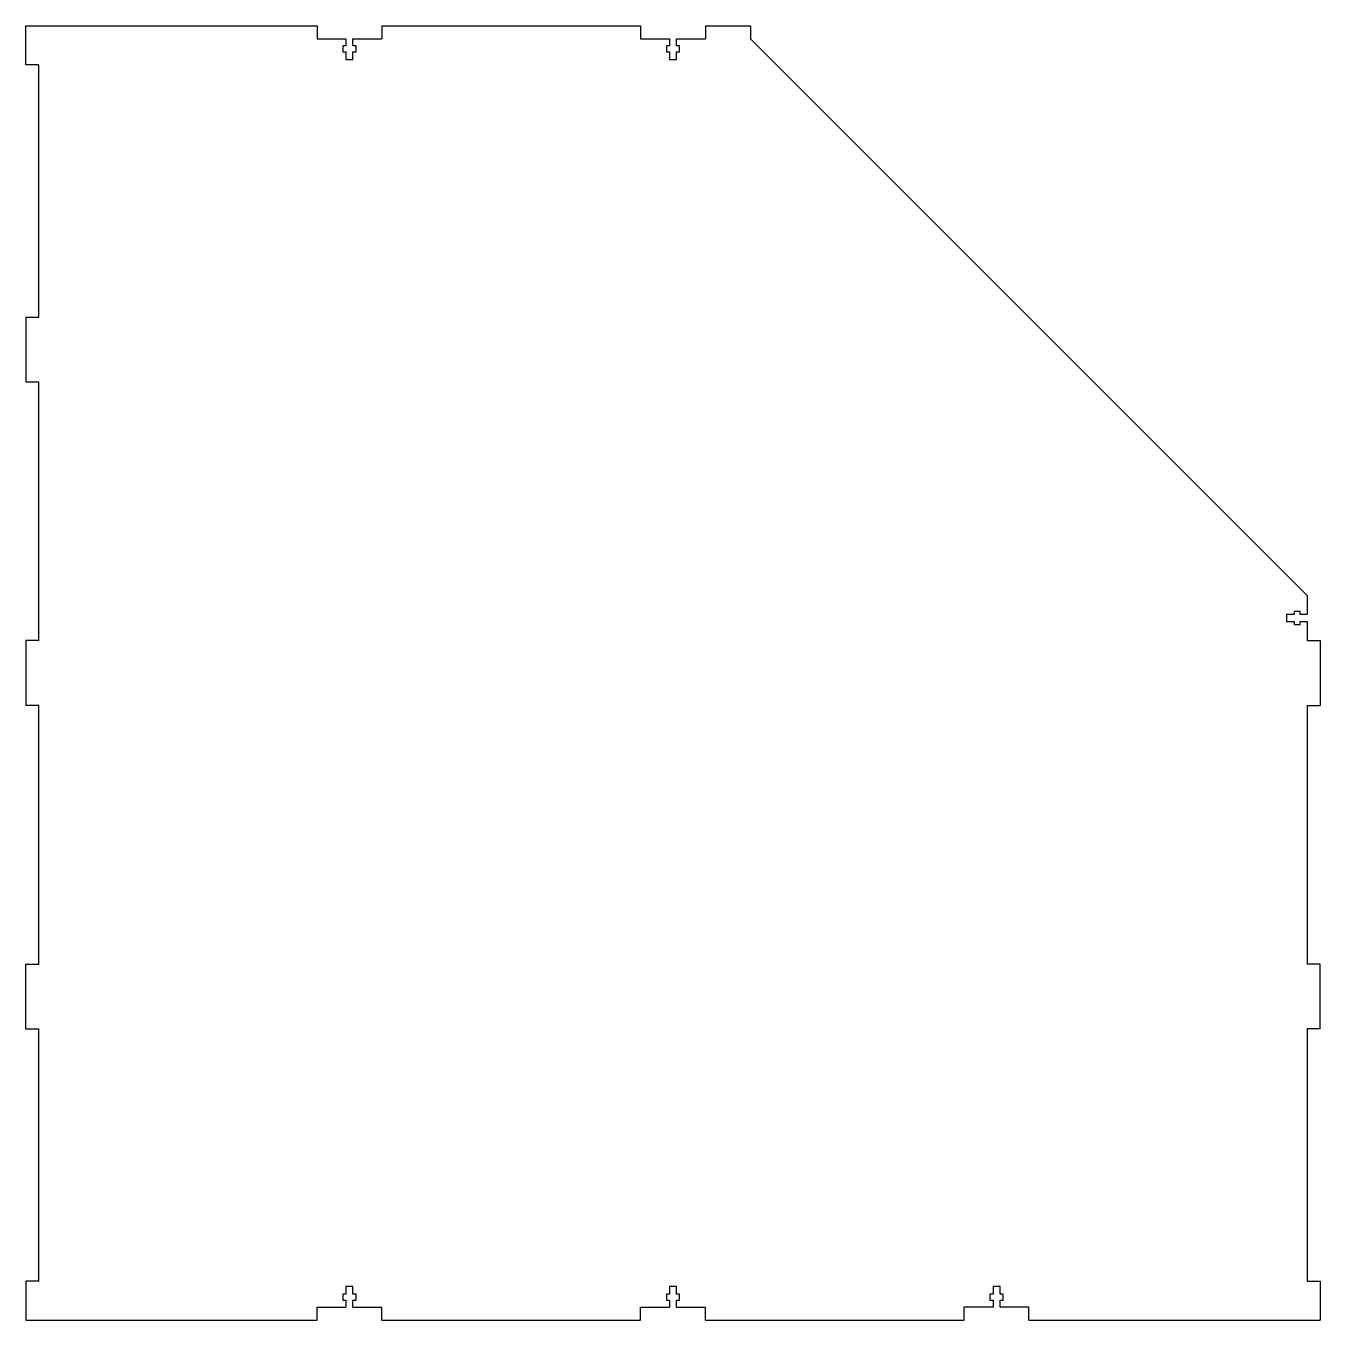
# Model space of a CAD drawing. Header units: millimetres. Extents: x -250 to 250, y -250 to 250.
import ezdxf

# ---------------------------------------------------------------- set-up
doc = ezdxf.new("R2010")
doc.units = ezdxf.units.MM

msp = doc.modelspace()

# ---------------------------------------------------------------- linework, layer by layer
at = {"color": 7, "linetype": 'Continuous', "lineweight": 25}
for p, q in [((-250, 235), (-250, 250)), ((-250, 250), (-137.5, 250)), ((-137.5, 250), (-137.5, 245)), ((-112.5, 250), (-112.5, 245)), ((-112.5, 250), (-12.5, 250)), ((-12.5, 250), (-12.5, 245)), ((12.5, 250), (12.5, 245)), ((12.5, 250), (30, 250)), ((30, 250), (30, 245)), ((-137.5, 245), (-126.35, 245)), ((-126.35, 245), (-126.35, 242.25)), ((-123.65, 242.25), (-123.65, 245)), ((-123.65, 245), (-112.5, 245)), ((-12.5, 245), (-1.35, 245)), ((-1.35, 245), (-1.35, 242.25)), ((1.35, 242.25), (1.35, 245)), ((1.35, 245), (12.5, 245)), ((30, 245), (245, 30)), ((-126.35, 242.25), (-127.55, 242.25)), ((-127.55, 242.25), (-127.55, 240)), ((-127.55, 240), (-126.35, 240)), ((-126.35, 240), (-126.35, 237)), ((-122.45, 242.25), (-123.65, 242.25)), ((-123.65, 237), (-123.65, 240)), ((-123.65, 240), (-122.45, 240)), ((-122.45, 240), (-122.45, 242.25)), ((-1.35, 242.25), (-2.55, 242.25)), ((-2.55, 242.25), (-2.55, 240)), ((-2.55, 240), (-1.35, 240)), ((-1.35, 240), (-1.35, 237)), ((2.55, 242.25), (1.35, 242.25)), ((1.35, 237), (1.35, 240)), ((1.35, 240), (2.55, 240)), ((2.55, 240), (2.55, 242.25)), ((-245, 235), (-250, 235)), ((-245, 137.5), (-245, 235)), ((-126.35, 237), (-123.65, 237)), ((-1.35, 237), (1.35, 237)), ((-250, 137.5), (-250, 112.5)), ((-250, 137.5), (-245, 137.5)), ((-250, 112.5), (-245, 112.5)), ((-245, 12.5), (-245, 112.5)), ((245, 30), (245, 22.6)), ((240, 22.6), (237, 22.6)), ((237, 22.6), (237, 19.9)), ((242.25, 23.8), (240, 23.8)), ((240, 23.8), (240, 22.6)), ((242.25, 22.6), (242.25, 23.8)), ((245, 22.6), (242.25, 22.6)), ((237, 19.9), (240, 19.9)), ((240, 19.9), (240, 18.7)), ((240, 18.7), (242.25, 18.7)), ((242.25, 18.7), (242.25, 19.9)), ((242.25, 19.9), (245, 19.9)), ((245, 19.9), (245, 12.5)), ((-250, 12.5), (-250, -12.5)), ((-245, 12.5), (-250, 12.5)), ((245, 12.5), (250, 12.5)), ((250, 12.5), (250, -12.5)), ((-245, -12.5), (-250, -12.5)), ((-245, -112.5), (-245, -12.5)), ((245, -12.5), (250, -12.5)), ((245, -12.5), (245, -112.5)), ((-250, -137.5), (-250, -112.5)), ((-250, -112.5), (-245, -112.5)), ((250, -112.5), (245, -112.5)), ((250, -137.5), (250, -112.5)), ((-250, -137.5), (-245, -137.5)), ((-245, -235), (-245, -137.5)), ((250, -137.5), (245, -137.5)), ((245, -137.5), (245, -235)), ((-250, -235), (-250, -250)), ((-245, -235), (-250, -235)), ((245, -235), (250, -235)), ((250, -235), (250, -250)), ((-126.35, -240), (-127.55, -240)), ((-127.55, -240), (-127.55, -242.25)), ((-123.65, -237), (-126.35, -237)), ((-126.35, -237), (-126.35, -240)), ((-123.65, -240), (-123.65, -237)), ((-122.45, -240), (-123.65, -240)), ((-122.45, -242.25), (-122.45, -240)), ((-1.35, -240), (-2.55, -240)), ((-2.55, -240), (-2.55, -242.25)), ((1.35, -237), (-1.35, -237)), ((-1.35, -237), (-1.35, -240)), ((1.35, -240), (1.35, -237)), ((2.55, -240), (1.35, -240)), ((2.55, -242.25), (2.55, -240)), ((123.65, -240), (122.45, -240)), ((122.45, -240), (122.45, -242.25)), ((126.35, -237), (123.65, -237)), ((123.65, -237), (123.65, -240)), ((126.35, -240), (126.35, -237)), ((127.55, -240), (126.35, -240)), ((127.55, -242.25), (127.55, -240)), ((-137.5, -250), (-137.5, -245)), ((-137.5, -245), (-126.35, -245)), ((-127.55, -242.25), (-126.35, -242.25)), ((-126.35, -242.25), (-126.35, -245)), ((-123.65, -245), (-123.65, -242.25)), ((-123.65, -242.25), (-122.45, -242.25)), ((-123.65, -245), (-112.5, -245)), ((-112.5, -250), (-112.5, -245)), ((-12.5, -250), (-12.5, -245)), ((-12.5, -245), (-1.35, -245)), ((-2.55, -242.25), (-1.35, -242.25)), ((-1.35, -242.25), (-1.35, -245)), ((1.35, -245), (1.35, -242.25)), ((1.35, -242.25), (2.55, -242.25)), ((1.35, -245), (12.5, -245)), ((12.5, -250), (12.5, -245)), ((112.5, -250), (112.5, -245)), ((123.65, -245), (112.5, -245)), ((122.45, -242.25), (123.65, -242.25)), ((123.65, -242.25), (123.65, -245)), ((126.35, -245), (126.35, -242.25)), ((126.35, -242.25), (127.55, -242.25)), ((137.5, -245), (126.35, -245)), ((137.5, -250), (137.5, -245)), ((-250, -250), (-137.5, -250)), ((-112.5, -250), (-12.5, -250)), ((12.5, -250), (112.5, -250)), ((137.5, -250), (250, -250))]:
    msp.add_line(p, q, dxfattribs=at)

doc.saveas('drawing.dxf')
